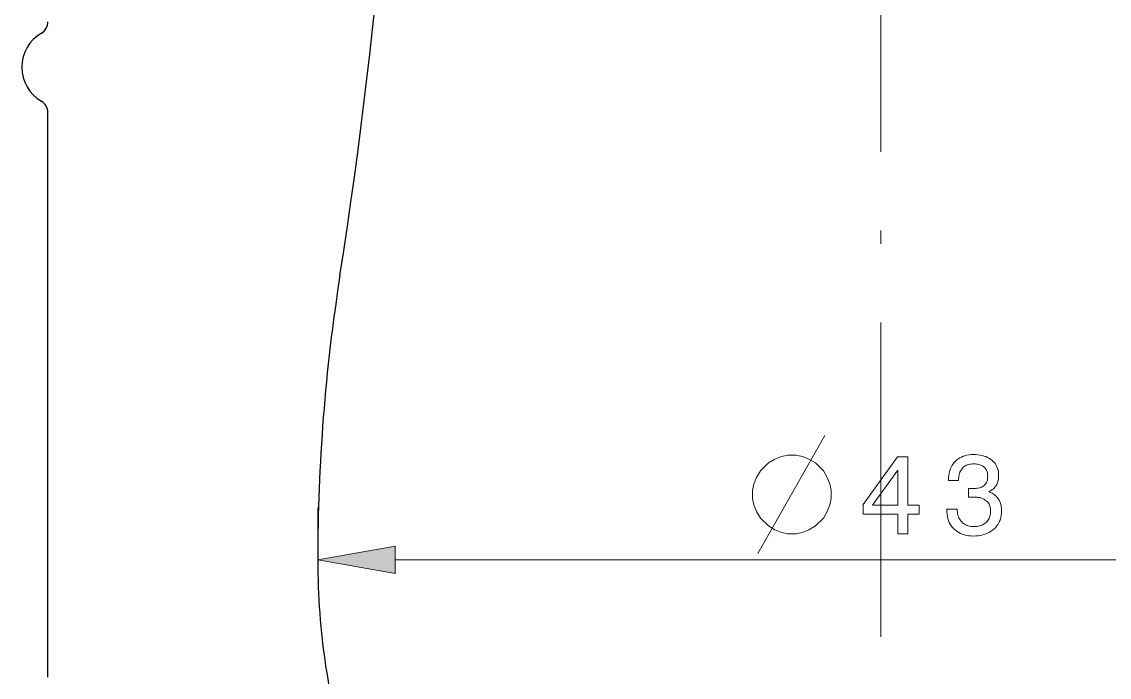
# Model space of a CAD drawing. Extents: x 0 to 297, y 0 to 535.
# Drawn here: x 125.38 to 166.89, y 142.41 to 167.41 of the extents above; entities that cross this region are included whole.
import ezdxf

# ---------------------------------------------------------------- set-up
doc = ezdxf.new("R2010")
doc.units = 0
doc.linetypes.add('DASHDOT', pattern=[18.5, 12, -3, 0.5, -3])

msp = doc.modelspace()

# ---------------------------------------------------------------- linework, layer by layer
at = {"color": 7, "linetype": 'DASHDOT', "lineweight": 13}
msp.add_line((158.178, 106.949), (158.178, 398.269), dxfattribs=at)
at = {"color": 7, "lineweight": 30}
msp.add_line((126.377, 142.413), (126.377, 163.949), dxfattribs=at)
at = {"color": 7, "lineweight": 13, "ltscale": 0.050104}
msp.add_line((136.677, 146.881), (136.677, 148.885), dxfattribs=at)
at = {"color": 7, "lineweight": 13}
msp.add_line((139.632, 146.885), (176.723, 146.885), dxfattribs=at)
msp.add_lwpolyline([(153.478, 147.135), (155.178, 150.135), (156.028, 151.635)], dxfattribs=at)
for points in [[(154.928, 150.885), (154.628, 150.885), (154.378, 150.835), (154.128, 150.735), (153.878, 150.585), (153.578, 150.285), (153.428, 150.035), (153.328, 149.785), (153.278, 149.535), (153.278, 149.235), (153.328, 148.985), (153.428, 148.735), (153.578, 148.485), (153.878, 148.185), (154.128, 148.035), (154.378, 147.935), (154.628, 147.885), (154.928, 147.885), (155.178, 147.935), (155.428, 148.035), (155.678, 148.185), (155.978, 148.485), (156.128, 148.735), (156.228, 148.985), (156.278, 149.235), (156.278, 149.535), (156.228, 149.785), (156.128, 150.035), (155.978, 150.285), (155.678, 150.585), (155.428, 150.735), (155.178, 150.835)], [(158.815, 147.885), (158.815, 148.627), (157.497, 148.627), (157.497, 149.007), (158.81, 150.818), (159.203, 150.818), (159.203, 148.973), (159.63, 148.973), (159.63, 148.627), (159.203, 148.627), (159.203, 147.885)], [(160.687, 148.825), (161.085, 148.825), (161.088, 148.764), (161.094, 148.705), (161.103, 148.649), (161.116, 148.595), (161.132, 148.545), (161.151, 148.497), (161.173, 148.452), (161.199, 148.411), (161.227, 148.372), (161.259, 148.335), (161.294, 148.302), (161.331, 148.273), (161.372, 148.247), (161.415, 148.224), (161.46, 148.205), (161.508, 148.189), (161.559, 148.177), (161.613, 148.168), (161.669, 148.163), (161.728, 148.161), (161.786, 148.163), (161.841, 148.168), (161.894, 148.176), (161.944, 148.187), (161.992, 148.201), (162.037, 148.218), (162.08, 148.239), (162.12, 148.263), (162.158, 148.289), (162.193, 148.32), (162.225, 148.352), (162.254, 148.387), (162.28, 148.425), (162.302, 148.465), (162.32, 148.507), (162.336, 148.552), (162.347, 148.599), (162.356, 148.648), (162.361, 148.7), (162.363, 148.754), (162.361, 148.803), (162.356, 148.85), (162.348, 148.894), (162.336, 148.937), (162.321, 148.977), (162.302, 149.015), (162.281, 149.051), (162.255, 149.084), (162.227, 149.116), (162.195, 149.145), (162.16, 149.172), (162.123, 149.195), (162.082, 149.216), (162.039, 149.235), (161.994, 149.25), (161.945, 149.263), (161.894, 149.272), (161.84, 149.279), (161.783, 149.284), (161.724, 149.285), (161.715, 149.285), (161.707, 149.285), (161.698, 149.285), (161.69, 149.285), (161.681, 149.285), (161.672, 149.284), (161.663, 149.284), (161.654, 149.284), (161.645, 149.283), (161.635, 149.283), (161.626, 149.283), (161.616, 149.282), (161.605, 149.282), (161.594, 149.281), (161.582, 149.28), (161.569, 149.28), (161.556, 149.279), (161.542, 149.278), (161.528, 149.277), (161.513, 149.277), (161.513, 149.616), (161.522, 149.616), (161.532, 149.615), (161.541, 149.615), (161.55, 149.615), (161.558, 149.614), (161.567, 149.614), (161.576, 149.614), (161.585, 149.613), (161.593, 149.613), (161.602, 149.613), (161.61, 149.613), (161.618, 149.613), (161.626, 149.612), (161.634, 149.612), (161.642, 149.612), (161.65, 149.612), (161.658, 149.612), (161.665, 149.612), (161.672, 149.612), (161.68, 149.612), (161.736, 149.613), (161.79, 149.616), (161.841, 149.622), (161.888, 149.63), (161.933, 149.641), (161.975, 149.653), (162.013, 149.668), (162.049, 149.685), (162.081, 149.705), (162.111, 149.727), (162.137, 149.751), (162.161, 149.778), (162.182, 149.807), (162.201, 149.838), (162.216, 149.872), (162.229, 149.908), (162.238, 149.947), (162.245, 149.988), (162.25, 150.032), (162.251, 150.078), (162.25, 150.122), (162.246, 150.165), (162.239, 150.205), (162.229, 150.243), (162.217, 150.279), (162.202, 150.313), (162.184, 150.345), (162.164, 150.375), (162.141, 150.402), (162.115, 150.428), (162.087, 150.451), (162.056, 150.472), (162.023, 150.49), (161.987, 150.506), (161.949, 150.519), (161.909, 150.53), (161.866, 150.539), (161.821, 150.545), (161.774, 150.549), (161.724, 150.55), (161.668, 150.548), (161.615, 150.544), (161.564, 150.535), (161.517, 150.524), (161.472, 150.509), (161.43, 150.492), (161.39, 150.47), (161.354, 150.446), (161.32, 150.419), (161.289, 150.388), (161.26, 150.354), (161.235, 150.317), (161.213, 150.277), (161.193, 150.234), (161.177, 150.187), (161.164, 150.138), (161.153, 150.086), (161.146, 150.031), (161.141, 149.973), (161.14, 149.911), (160.756, 149.911), (160.756, 149.941), (160.759, 150.027), (160.767, 150.11), (160.779, 150.189), (160.797, 150.265), (160.82, 150.337), (160.848, 150.405), (160.882, 150.47), (160.92, 150.531), (160.964, 150.589), (161.012, 150.643), (161.065, 150.692), (161.122, 150.737), (161.182, 150.776), (161.246, 150.81), (161.313, 150.839), (161.384, 150.862), (161.458, 150.881), (161.536, 150.894), (161.618, 150.902), (161.703, 150.904), (161.793, 150.902), (161.878, 150.896), (161.96, 150.885), (162.037, 150.87), (162.111, 150.851), (162.18, 150.828), (162.245, 150.8), (162.306, 150.768), (162.363, 150.732), (162.415, 150.691), (162.464, 150.647), (162.507, 150.599), (162.544, 150.548), (162.577, 150.494), (162.605, 150.436), (162.628, 150.375), (162.646, 150.311), (162.658, 150.243), (162.666, 150.171), (162.668, 150.097), (162.667, 150.054), (162.665, 150.012), (162.66, 149.972), (162.653, 149.933), (162.644, 149.895), (162.634, 149.859), (162.621, 149.824), (162.607, 149.79), (162.591, 149.757), (162.573, 149.726), (162.552, 149.696), (162.53, 149.667), (162.507, 149.64), (162.481, 149.614), (162.454, 149.59), (162.424, 149.568), (162.393, 149.546), (162.36, 149.527), (162.326, 149.508), (162.289, 149.492), (162.336, 149.473), (162.381, 149.452), (162.424, 149.43), (162.464, 149.405), (162.502, 149.378), (162.538, 149.35), (162.571, 149.319), (162.602, 149.287), (162.631, 149.252), (162.657, 149.216), (162.681, 149.177), (162.702, 149.137), (162.721, 149.095), (162.737, 149.052), (162.751, 149.006), (162.762, 148.959), (162.771, 148.91), (162.777, 148.86), (162.781, 148.808), (162.782, 148.754), (162.779, 148.669), (162.77, 148.588), (162.756, 148.51), (162.735, 148.435), (162.708, 148.364), (162.676, 148.297), (162.638, 148.232), (162.593, 148.172), (162.543, 148.114), (162.487, 148.06), (162.426, 148.011), (162.361, 147.966), (162.293, 147.927), (162.22, 147.893), (162.143, 147.864), (162.063, 147.841), (161.979, 147.822), (161.891, 147.809), (161.799, 147.801), (161.703, 147.799), (161.612, 147.801), (161.525, 147.81), (161.441, 147.823), (161.362, 147.842), (161.286, 147.867), (161.214, 147.897), (161.145, 147.932), (161.081, 147.973), (161.02, 148.019), (160.963, 148.071), (160.91, 148.127), (160.863, 148.187), (160.822, 148.25), (160.786, 148.317), (160.756, 148.388), (160.731, 148.462), (160.712, 148.54), (160.698, 148.622), (160.689, 148.707), (160.687, 148.796)], [(157.86, 148.973), (158.815, 148.973), (158.815, 150.316)], [(139.632, 147.406), (136.677, 146.885), (139.632, 146.364)]]:
    msp.add_lwpolyline(points, close=True, dxfattribs=at)
at = {"color": 7, "lineweight": 30}
for centre, radius, start, end in [((-54.379, 187.881), 194.256, 351.07436, 360), ((125.877, 167.413), 0.5, 300.0001, 359.9999), ((126.877, 165.681), 1.5, 120.0001, 239.9999), ((125.877, 163.949), 0.5, 0.0001, 59.9999), ((206.677, 146.881), 70, 171.07437, 180.00001), ((163.944, 146.881), 27.267, 180, 197.0615)]:
    msp.add_arc(centre, radius, start, end, dxfattribs=at)
at = {"color": 7, "lineweight": 13}
msp.add_solid([(139.632, 147.406), (136.677, 146.885), (139.632, 147.406), (139.632, 146.364)], dxfattribs=at)

doc.saveas('drawing.dxf')
